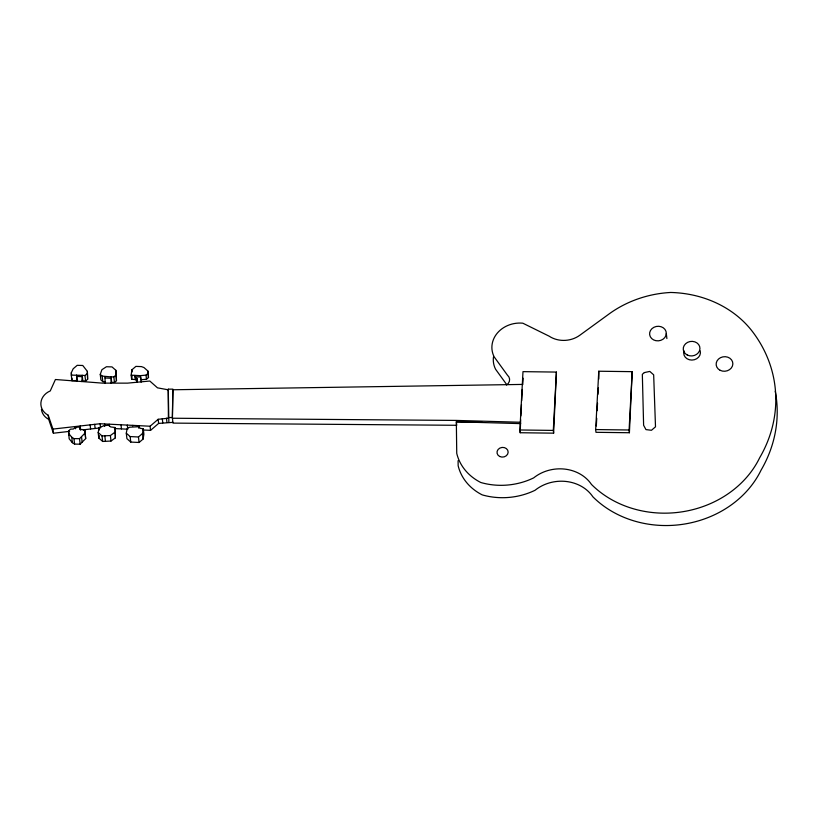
<?xml version="1.0" encoding="UTF-8"?>
<svg xmlns="http://www.w3.org/2000/svg" width="818" height="818" viewBox="0 0 818 818"><rect width="100%" height="100%" fill="white"/><g stroke="black" fill="none" stroke-linecap="round" stroke-linejoin="round"><path stroke-width="1.23" d="M100.256 374.388L102.178 376.086L111.054 376.904L111.677 382.395L114.469 382.405L116.483 380.667L115.859 370.309L112.015 366.904L106.452 366.74L101.913 369.695L100.256 374.388L100.88 379.879L102.802 381.587L105.522 382.078M116.483 380.667L115.859 370.309M71.299 375.135L71.33 372.711L73.16 368.795L77.199 365.329L82.761 365.482L87.373 371.382L87.618 379.296L85.593 381.024L82.833 380.81L82.199 375.319L71.299 375.135L71.933 380.636L77.209 380.534L76.585 375.033M71.933 380.636L71.953 378.202M76.688 381.147L76.739 376.413L82.362 376.689L81.698 381.536M79.878 427.047L79.745 429.481L82.526 429.522L84.949 430.657L85.685 438.581L80.154 444.184L74.581 444.102L72.362 442.691L69.162 438.796L68.569 430.871L70.593 429.133L73.375 429.031L75.399 427.293L79.878 427.047L80.031 428.428L80.174 425.994L80.645 430.115M481.69 421.986L456.342 421.791L456.741 425.288L172.987 423.111L172.353 417.548L172.895 389.143L168.263 389.174L168.856 422.323M111.023 383.131L111.207 378.274L105.052 377.957L104.888 376.577M132.792 426.025L132.833 425.37M519.89 429.982L522.988 371.648L556.414 372.078L553.622 433.162L520.197 432.732L519.89 429.982L553.305 430.411L553.622 433.162M520.197 432.732L520.667 419.726M520.861 415.943L521.465 404.593M521.669 400.81L522.273 389.46M522.763 384.532L523.101 378.202M553.305 430.411L556.414 372.078M595.668 429.562L598.776 371.229L632.202 371.658L629.41 432.732L595.985 432.313L595.668 429.562L629.093 429.992L629.41 432.732M596.322 425.974L596.731 418.356M597.13 410.748L597.539 403.141M598.009 394.266L598.347 387.926M598.817 379.051L598.776 371.229M629.093 429.992L632.202 371.658M115.358 437.865L115.123 427.507L110.696 426.945L108.774 425.237L104.193 425.605L99.111 427.732L98.18 432.548L98.804 438.049L102.649 441.464L111.013 441.035L115.358 437.865L115.123 427.507M104.448 425.974L104.632 423.959L104.868 426.025M131.166 375.165L131.862 369.859L135.9 366.392L141.463 366.607L143.988 367.558L147.833 370.973L148.508 377.517L146.494 379.245L140.931 379.777L140.461 375.656L131.166 375.165L131.637 379.286L135.297 379.562L137.219 381.26L136.913 378.509L134.98 376.812L140.614 377.026L141.146 382.19M131.637 379.286L132.056 376.106M87.618 379.296L87.373 371.382M143.13 439.021L142.506 433.52L143.262 428.683L140.502 428.428L138.579 426.73L129.725 427.211L127.209 428.346L126.289 433.162L126.913 438.663L130.768 442.068L139.091 442.487L143.13 439.021L143.886 434.184L143.262 428.683M98.804 438.049L99.275 435.646M68.538 433.295L71.739 437.19L73.957 438.601L79.53 438.683L85.052 433.08L84.949 430.657M82.199 375.319L84.97 375.523L86.984 373.795M111.054 376.904L113.835 376.904L115.859 375.165M140.461 375.656L146.023 375.125L148.038 373.386L147.833 370.973M168.334 389.828L157.496 387.844L149.796 381.024L127.557 383.141L102.475 383.131L55.419 379.511L50.256 390.943A15.828 13.742 -6.5 0 0 40.9 402.783A15.828 13.742 -6.5 0 0 48.221 415.227L52.925 429.082L100.103 423.734L150.093 426.229L158.16 419.297L168.385 418.202L168.263 389.174M126.289 433.162L130.134 436.567L138.467 436.986L142.506 433.52M143.15 429.982L150.553 430.35L158.631 423.417L172.905 422.354M98.18 432.548L102.025 435.963L110.389 435.534L114.735 432.364M48.221 415.227L48.691 419.348L53.395 433.213L69.602 431.372M83.139 429.839L100.573 427.865L100.103 423.734M522.538 384.419L172.895 389.767L172.434 418.233L456.188 420.421L520.524 422.252M168.314 417.517L172.353 417.548M520.688 423.622L456.342 421.791L456.741 453.366A52.669 45.747 -6.5 0 0 480.8 482.508A65.798 57.158 -6.5 0 0 533.653 477.896A37.771 32.812 -6.5 0 1 591.455 484.42A100.144 86.984 -6.5 0 0 759.656 457.783A144.612 125.614 -6.5 0 0 752.621 331.791A105.113 91.299 -6.5 0 0 670.719 292.466A103.324 89.755 -6.5 0 0 608.071 314.695L579.809 335.257A24.612 21.38 -6.5 0 1 549.144 336.178L522.825 323.192A27.158 23.589 -6.5 0 0 497.395 333.008A27.158 23.589 -6.5 0 0 494.174 356.883L507.385 375.104A7.403 6.432 -6.5 0 1 506.465 385.043M114.377 428.55L127.751 429.215L127.281 425.094M506.598 384.44L495.585 369.255A27.158 23.589 -6.5 0 1 493.469 357.037M666.312 333.509A8.374 7.28 -6.5 0 1 653.602 339.91A8.374 7.28 -6.5 0 1 653.94 327.282A8.374 7.28 -6.5 0 1 666.312 333.509L666.895 338.58M166.463 418.192L166.933 422.313M162.312 418.744L162.782 422.865M158.16 419.297L158.631 423.417M146.023 375.125L146.494 379.245M150.093 426.229L150.553 430.35M134.827 375.431L135.297 379.562M139.213 427.732L138.978 425.677L138.733 428.1L138.579 426.73M131.862 369.859L132.097 371.924M138.467 436.986L139.091 442.487M130.134 436.567L130.768 442.068M121.003 424.777L121.473 428.898M113.835 376.904L114.469 382.405M109.172 424.184L109.407 426.25M110.389 435.534L111.013 441.035M102.178 376.086L102.802 381.587M104.816 435.82L105.44 441.321M102.025 435.963L102.649 441.464M99.111 427.732L99.356 429.931M94.663 424.348L95.133 428.479M84.97 375.523L85.593 381.024M90.133 424.869L90.604 428.99M85.052 433.08L85.685 438.581M81.544 436.955L82.168 442.456M79.53 438.683L80.154 444.184M71.33 372.711L71.575 374.91M75.604 428.601L75.368 426.536L75.553 428.673M73.957 438.601L74.581 444.102M71.739 437.19L72.362 442.691M68.569 430.871L69.07 435.268M52.925 429.082L53.395 433.213M136.913 378.509L137.24 382.221M148.303 375.094L148.508 377.517M458.09 460.687L458.152 465.739A52.669 45.747 -6.5 0 0 482.211 494.88A65.798 57.158 -6.5 0 0 535.064 490.268A37.771 32.812 -6.5 0 1 592.866 496.792A100.144 86.984 -6.5 0 0 761.067 470.156A144.612 125.614 -6.5 0 0 775.239 391.229M105.052 377.957L105.113 383.131M700.198 350.83A8.374 7.28 -6.5 0 1 691.864 360.073A8.374 7.28 -6.5 0 1 684.042 350.953M48.691 419.348A15.828 13.742 -6.5 0 1 41.421 409.378M644.359 372.579L642.335 374.307L643.613 425.278L645.975 429.614L651.476 430.278L655.504 426.812L653.664 374.828L649.809 371.423L644.359 372.579M687.243 355.002A8.374 7.28 -6.5 0 0 699.952 348.591A8.374 7.28 -6.5 0 0 687.58 342.374A8.374 7.28 -6.5 0 0 687.243 355.002M720.147 370.319A8.374 7.28 -6.5 0 0 732.856 363.918A8.374 7.28 -6.5 0 0 720.484 357.691A8.374 7.28 -6.5 0 0 720.147 370.319M499.716 456.495A5.583 4.847 -6.5 0 0 508.152 452.17A5.583 4.847 -6.5 0 0 499.87 448.08A5.583 4.847 -6.5 0 0 499.716 456.495"/></g></svg>
